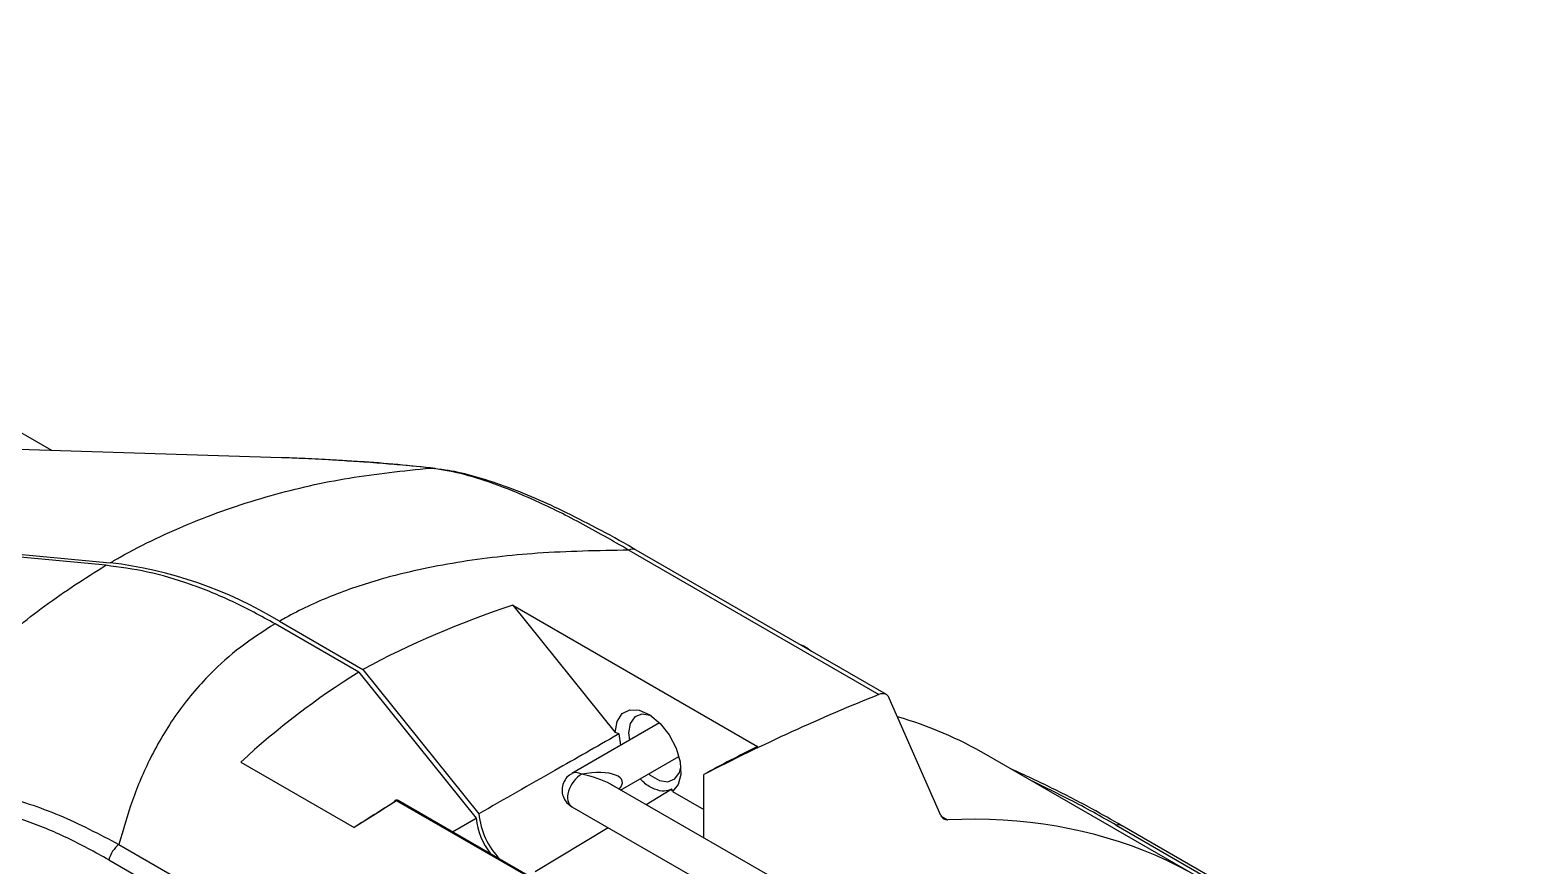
# Model space of a CAD drawing. Extents: x 12.3 to 108.7, y 1.1 to 80.4.
# Drawn here: x 26.51 to 31.368, y 61.07 to 63.765 of the extents above; entities that cross this region are included whole.
import ezdxf

# ---------------------------------------------------------------- set-up
doc = ezdxf.new("R2010")
doc.units = 0
doc.header["$MEASUREMENT"] = 0
doc.layers.add('OBJECT', color=7, linetype='CONTINUOUS')

msp = doc.modelspace()

# ---------------------------------------------------------------- linework, layer by layer
at = {"layer": 'OBJECT'}
for p, q in [((26.5798, 62.4094), (24.232, 63.7648)), ((27.3207, 62.3862), (26.3728, 62.4158)), ((25.5157, 62.1654), (26.7677, 62.0474)), ((28.44, 62.0882), (29.2465, 61.6226)), ((29.2706, 61.6224), (28.4638, 62.0881)), ((28.0659, 61.9111), (28.8551, 61.4555)), ((28.0659, 61.9111), (28.3963, 61.5001)), ((27.5691, 61.695), (27.2995, 61.8506)), ((27.3135, 61.8589), (27.5827, 61.7035)), ((29.0182, 61.7704), (29.004, 61.7785)), ((29.0182, 61.7704), (29.0288, 61.762)), ((27.5827, 61.7035), (27.9567, 61.2382)), ((27.5691, 61.695), (27.9479, 61.2237)), ((29.4462, 61.2325), (29.28, 61.6114)), ((28.5393, 61.5314), (28.2559, 61.3678)), ((28.409, 61.496), (28.3963, 61.5001)), ((28.4147, 61.4594), (28.409, 61.496)), ((28.4394, 61.4991), (28.4418, 61.4751)), ((28.4136, 61.3145), (28.6018, 61.4231)), ((30.2743, 61.0353), (29.5936, 61.4283)), ((27.1891, 61.4049), (27.5549, 61.1937)), ((28.6817, 61.1603), (28.6817, 61.3645)), ((29.1517, 60.89), (28.3808, 61.3334)), ((28.5805, 61.31), (28.5786, 61.3173)), ((28.5805, 61.31), (28.6817, 61.2516)), ((28.1086, 61.0389), (27.6912, 61.2799)), ((28.114, 61.0396), (27.6965, 61.2806)), ((28.256, 61.261), (28.9941, 60.8364)), ((27.872, 61.1794), (27.9479, 61.2237)), ((29.447, 61.2309), (29.4681, 61.2187)), ((28.3738, 61.1932), (28.138, 61.0505)), ((30.0115, 61.2015), (31.3491, 60.4293)), ((31.3679, 60.4276), (30.0303, 61.1997)), ((26.7962, 61.1393), (27.5957, 60.6777)), ((26.763, 61.0899), (27.5627, 60.6282))]:
    msp.add_line(p, q, dxfattribs=at)
at = {"layer": 'OBJECT', "flags": 128}
for points in [[(26.7536, 62.0392), (25.7655, 62.1323), (25.5016, 62.1572)], [(29.017, 61.7688), (29.0039, 61.7786), (28.991, 61.7838)], [(28.3963, 61.5001), (28.402, 61.5356), (28.4181, 61.561), (28.443, 61.5737), (28.4739, 61.5723), (28.5078, 61.557), (28.5412, 61.5295), (28.5705, 61.4924), (28.5927, 61.4497), (28.6057, 61.4058), (28.6079, 61.3652), (28.5992, 61.3322), (28.5805, 61.31)], [(28.5138, 61.5531), (28.5092, 61.5549), (28.4817, 61.5592), (28.4592, 61.5504), (28.4445, 61.5295), (28.4394, 61.4991)], [(28.5043, 61.3668), (28.5092, 61.3628), (28.5386, 61.3458), (28.5662, 61.3415), (28.5886, 61.3503), (28.6033, 61.3712), (28.6076, 61.3889)], [(28.5786, 61.3173), (28.5734, 61.3142), (28.4959, 61.2672)]]:
    msp.add_lwpolyline(points, dxfattribs=at)
at = {"layer": 'OBJECT'}
for centre, radius, start, end in [((28.4518, 62.0637), 0.0272, 63.8373, 115.8344), ((26.6047, 60.6915), 1.3657, 58.7363, 83.1449), ((28.9377, 60.2898), 1.314, 60.0537, 73.6958), ((27.6891, 61.2769), 0.0046, 128.3412, 189.319), ((27.6915, 61.272), 0.01, 60.0027, 121.743), ((27.6883, 61.2762), 0.00467, 51.6112, 115.0582), ((27.6944, 61.2759), 0.00517, 65.9959, 129.3857), ((28.1786, 61.2501), 0.2322, 186.526, 217.5482), ((28.1991, 61.2613), 0.2435, 185.4382, 224.3968), ((30.0188, 61.1782), 0.0244, 61.8723, 107.4418), ((26.8564, 61.0629), 0.0972, 128.2613, 163.8902)]:
    msp.add_arc(centre, radius, start, end, dxfattribs=at)
for centre, major_axis, ratio, start_param, end_param in [((37.3807, 49.5149), (-10.3016, 11.8412), 0.415023, 6.112146, 6.189724), ((37.3807, 49.5149), (-10.1086, 11.9632), 0.406256, 6.225497, 6.300575), ((28.4175, 54.6893), (4.0525, 6.8978), 0.582398, 0.643949, 0.74343), ((29.2403, 61.5706), (0.0304, 0.0517), 0.582398, 5.88446, 6.927135), ((28.4243, 54.6853), (3.8966, 6.9876), 0.567218, 0.699312, 0.730563), ((28.2884, 61.3144), (0.0331, 0.053), 0.601036, 0.806091, 3.163287), ((28.2884, 61.3144), (-0.0332, 0.053), 0.600021, 5.478088, 6.261568), ((28.2884, 61.3144), (0.1304, 0.0287), 0.375112, 5.801823, 7.772292), ((28.2884, 61.3144), (0.1304, -0.0284), 0.375149, 0.868617, 1.653014), ((28.2884, 61.3144), (0.1304, -0.0284), 0.375149, 0.796181, 0.868617), ((27.994, 54.9339), (4.101, 6.858), 0.587369, 0.848197, 0.87088), ((28.0009, 54.9297), (4.106, 6.8667), 0.587356, 0.848185, 0.87192), ((29.4859, 61.2733), (0.0304, 0.0517), 0.582398, 2.742868, 3.503002), ((28.3201, 57.6892), (1.9629, 3.3411), 0.582398, 6.066466, 6.644595)]:
    msp.add_ellipse(centre, major_axis=major_axis, ratio=ratio, start_param=start_param, end_param=end_param, dxfattribs=at)
for points, knots in [([(27.8006, 62.3529), (27.7708, 62.3559), (27.7171, 62.3615), (27.6346, 62.3685), (27.5721, 62.3733), (27.5168, 62.3767), (27.4603, 62.3804), (27.3924, 62.3837), (27.3423, 62.3854), (27.3207, 62.3861)], [0, 0, 0, 0, 0.189758, 0.341406, 0.51412, 0.577661, 0.683919, 0.863467, 1, 1, 1, 1]), ([(26.7677, 62.0474), (26.7786, 62.0536), (26.8644, 62.1025), (27.0333, 62.1831), (27.2807, 62.2672), (27.5368, 62.3258), (27.7124, 62.3438), (27.8006, 62.3529)], [0, 0, 0, 0, 0.03531, 0.279992, 0.527063, 0.762577, 1, 1, 1, 1]), ([(27.816, 62.3514), (27.7354, 62.36), (27.642, 62.37), (27.5453, 62.3747), (27.5321, 62.3754)], [0, 0, 0, 0, 0.8631941, 1, 1, 1, 1]), ([(27.8006, 62.3529), (27.8045, 62.353), (27.8097, 62.3532), (27.8147, 62.3515), (27.8159, 62.3511)], [0, 0, 0, 0, 0.748111, 1, 1, 1, 1]), ([(28.44, 62.0882), (28.3873, 62.1185), (28.2815, 62.1792), (28.1358, 62.2506), (28.0071, 62.303), (27.8952, 62.3383), (27.8323, 62.348), (27.8006, 62.3529)], [0, 0, 0, 0, 0.218089, 0.438108, 0.636555, 0.817194, 1, 1, 1, 1]), ([(28.4637, 62.0883), (28.4606, 62.0901), (28.417, 62.1161), (28.3372, 62.1591), (28.2276, 62.2151), (28.1239, 62.2622), (28.0259, 62.3005), (27.9333, 62.3288), (27.8663, 62.3452), (27.8319, 62.3483), (27.8238, 62.3491)], [0, 0, 0, 0, 0.013082, 0.18038, 0.340168, 0.489465, 0.648113, 0.801697, 0.953531, 1, 1, 1, 1]), ([(28.44, 62.0882), (28.3412, 62.0864), (28.1538, 62.083), (27.8854, 62.052), (27.6624, 62.0044), (27.4782, 61.9419), (27.3723, 61.8923), (27.32, 61.8626), (27.3135, 61.8589)], [0, 0, 0, 0, 0.240482, 0.456541, 0.672314, 0.825355, 0.978337, 1, 1, 1, 1]), ([(26.0151, 61.3221), (26.069, 61.4002), (26.1774, 61.5573), (26.3629, 61.751), (26.5547, 61.9137), (26.6872, 61.9973), (26.7536, 62.0392)], [0, 0, 0, 0, 0.272785, 0.548402, 0.773307, 1, 1, 1, 1]), ([(27.2995, 61.8506), (27.2537, 61.8756), (27.1621, 61.9255), (27.0244, 61.9806), (26.8871, 62.0214), (26.7981, 62.0333), (26.7536, 62.0392)], [0, 0, 0, 0, 0.245051, 0.490103, 0.745052, 1, 1, 1, 1]), ([(27.2995, 61.8506), (27.2615, 61.8262), (27.1851, 61.777), (27.0774, 61.6802), (26.9778, 61.5612), (26.8969, 61.4232), (26.8365, 61.2819), (26.8096, 61.1869), (26.7962, 61.1393)], [0, 0, 0, 0, 0.135924, 0.273595, 0.460994, 0.65131, 0.825153, 1, 1, 1, 1]), ([(28.409, 61.496), (28.4069, 61.4947), (28.3378, 61.4554), (28.187, 61.3695), (28.0384, 61.2848), (27.9567, 61.2382)], [0, 0, 0, 0, 0.014318, 0.458098, 1, 1, 1, 1]), ([(28.2564, 61.3672), (28.2537, 61.3658), (28.2446, 61.3613), (28.2333, 61.3474), (28.2248, 61.3272), (28.2243, 61.3049), (28.2312, 61.285), (28.2424, 61.27), (28.2519, 61.264), (28.256, 61.2613)], [0, 0, 0, 0, 0.071627, 0.234185, 0.403033, 0.573883, 0.740525, 0.886422, 1, 1, 1, 1]), ([(30.0296, 61.1996), (29.9979, 61.2178), (29.9261, 61.2589), (29.8074, 61.3204), (29.7172, 61.3622), (29.6723, 61.3829)], [0, 0, 0, 0, 0.285759, 0.645126, 1, 1, 1, 1]), ([(26.0151, 61.3221), (26.0826, 61.3272), (26.2134, 61.3372), (26.4116, 61.302), (26.6057, 61.2387), (26.7324, 61.1726), (26.7962, 61.1393)], [0, 0, 0, 0, 0.257109, 0.497626, 0.747109, 1, 1, 1, 1]), ([(28.5786, 61.3173), (28.5709, 61.3144), (28.5545, 61.3082), (28.523, 61.3161), (28.4954, 61.3312), (28.481, 61.3467), (28.477, 61.3511)], [0, 0, 0, 0, 0.270381, 0.575475, 0.880578, 1, 1, 1, 1]), ([(30.0115, 61.2015), (29.9626, 61.2292), (29.8769, 61.2777), (29.7823, 61.3233), (29.7417, 61.3428)], [0, 0, 0, 0, 0.57049, 1, 1, 1, 1]), ([(26.763, 61.0899), (26.7186, 61.1142), (26.6298, 61.1629), (26.4912, 61.2198), (26.3487, 61.2609), (26.1857, 61.2874), (26.072, 61.2792), (26.0065, 61.2745)], [0, 0, 0, 0, 0.183115, 0.366178, 0.555066, 0.743887, 1, 1, 1, 1])]:
    msp.add_open_spline(points, degree=3, knots=knots, dxfattribs=at)

doc.saveas('drawing.dxf')
